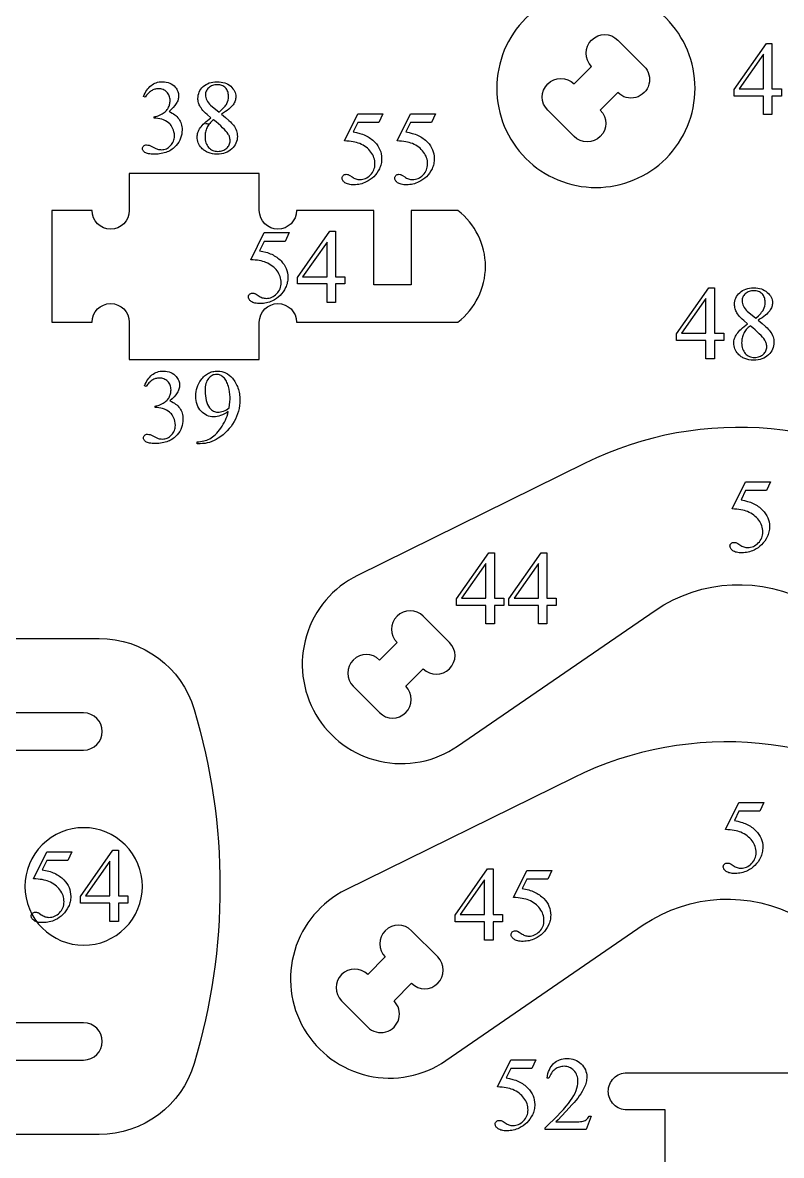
# Model space of a CAD drawing. Extents: x 5 to 599, y -219 to 392.
# Drawn here: x 469.5 to 534.3, y 103.3 to 200 of the extents above; entities that cross this region are included whole.
import ezdxf

# ---------------------------------------------------------------- set-up
doc = ezdxf.new("R2010")
doc.units = 0
doc.header["$MEASUREMENT"] = 0
for name, color, linetype in [('EXT', 1, 'CONTINUOUS'), ('INT', 5, 'CONTINUOUS'), ('TEXT', 18, 'CONTINUOUS')]:
    doc.layers.add(name, color=color, linetype=linetype)

msp = doc.modelspace()

# ---------------------------------------------------------------- linework, layer by layer
at = {"layer": 'EXT'}
for points in [[(518.431, 202.829, 0.414214), (509.963, 194.361, 0.414214), (518.431, 185.894, 0.414214), (526.898, 194.361, 0.414214)], [(471.952, 174.396), (475.391, 174.396, -1), (478.567, 174.396), (478.567, 171.221), (489.68, 171.221), (489.68, 174.396, -1), (492.855, 174.396), (506.643, 174.396, 0.493927), (506.643, 183.922), (502.645, 183.922), (502.645, 177.572), (499.47, 177.572), (499.47, 183.922), (492.855, 183.922, -1), (489.68, 183.922), (489.68, 187.097), (478.567, 187.097), (478.567, 183.922, -1), (475.391, 183.922), (471.952, 183.922)], [(506.606, 138.196), (523.484, 149.778, -0.282466), (536.807, 150.403), (542.605, 147.207, 0.184566), (573.692, 142.867, 0.65398), (585.318, 142.4, 0.65398), (577.771, 151.256, -0.23853), (553.743, 155.506), (548.446, 159.478, 0.282466), (517.522, 162.355), (498.072, 152.772, 0.43541), (494.507, 140.899, 0.43541)], [(463.033, 105.052), (463.033, 111.402), (474.675, 111.402, 1), (474.675, 114.577), (474.675, 114.577), (463.033, 114.577), (463.033, 137.862), (474.675, 137.862, 1), (474.675, 141.037), (474.675, 141.037), (463.033, 141.037), (463.033, 147.388), (475.998, 147.388, -0.331679), (484.112, 141.34, -0.145898), (484.112, 111.1, -0.331679), (475.998, 105.052)], [(505.602, 111.347), (522.48, 122.93, -0.282466), (535.803, 123.554), (541.602, 120.358, 0.184566), (572.688, 116.018, 0.65398), (584.314, 115.551, 0.65398), (576.768, 124.407, -0.23853), (552.74, 128.657), (547.442, 132.629, 0.282466), (516.518, 135.506), (497.069, 125.923, 0.43541), (493.504, 114.05, 0.43541)]]:
    msp.add_lwpolyline(points, format="xyb", close=True, dxfattribs=at)
for points in [[(485.353, 191.293, 0.067031), (485.073, 191.331)], [(524.356, 99.878), (524.356, 107.141), (521.074, 107.141, -0.414214), (519.487, 108.728, -0.414214), (521.074, 110.316), (543.513, 110.316, -0.414214), (545.1, 108.728, -0.414214), (543.513, 107.141), (540.232, 107.141), (540.232, 99.878, 1)]]:
    msp.add_lwpolyline(points, format="xyb", dxfattribs=at)
at = {"layer": 'INT'}
for points in [[(520.302, 198.478), (522.547, 196.232, -1), (520.302, 193.987), (518.805, 192.49, -1), (516.56, 190.245), (514.314, 192.49, -1), (516.56, 194.736), (518.056, 196.232, -1)], [(497.698, 143.306), (499.944, 141.061, 1), (502.189, 143.306), (503.686, 144.803, 1), (505.931, 147.048), (503.686, 149.293, 1), (501.44, 147.048), (499.944, 145.551, 1)], [(474.675, 131.235, 0.414214), (469.66, 126.22, 0.414214), (474.675, 121.204, 0.414214), (479.691, 126.22, 0.414214)], [(496.695, 116.457), (498.94, 114.212, 1), (501.185, 116.457), (502.682, 117.954, 1), (504.927, 120.199), (502.682, 122.444, 1), (500.437, 120.199), (498.94, 118.702, 1)]]:
    msp.add_lwpolyline(points, format="xyb", close=True, dxfattribs=at)
at = {"layer": 'TEXT'}
for points in [[(534.27, 194.314), (534.27, 193.69), (533.471, 193.69), (533.471, 192.119), (532.747, 192.119), (532.747, 193.69), (530.227, 193.69), (530.227, 194.252), (532.988, 198.195), (533.471, 198.195), (533.471, 194.314)], [(532.747, 194.314), (532.747, 197.269), (530.657, 194.314)], [(479.786, 193.664), (479.852, 193.81), (479.922, 193.947), (479.996, 194.076), (480.074, 194.196), (480.157, 194.308), (480.244, 194.411), (480.334, 194.506), (480.429, 194.592), (480.53, 194.669), (480.636, 194.735), (480.748, 194.791), (480.866, 194.837), (480.99, 194.873), (481.12, 194.899), (481.256, 194.914), (481.398, 194.919), (481.571, 194.912), (481.735, 194.89), (481.887, 194.854), (482.03, 194.803), (482.162, 194.737), (482.283, 194.657), (482.394, 194.563), (482.495, 194.454), (482.563, 194.366), (482.622, 194.277), (482.672, 194.187), (482.712, 194.095), (482.744, 194.001), (482.767, 193.906), (482.78, 193.81), (482.785, 193.712), (482.782, 193.63), (482.772, 193.549), (482.756, 193.467), (482.734, 193.384), (482.705, 193.301), (482.67, 193.218), (482.629, 193.135), (482.581, 193.051), (482.527, 192.967), (482.466, 192.882), (482.326, 192.712), (482.16, 192.541), (481.968, 192.368), (482.101, 192.312), (482.226, 192.249), (482.342, 192.181), (482.45, 192.107), (482.55, 192.027), (482.641, 191.942), (482.724, 191.851), (482.798, 191.754), (482.864, 191.652), (482.921, 191.545), (482.969, 191.434), (483.009, 191.319), (483.04, 191.199), (483.062, 191.075), (483.075, 190.947), (483.079, 190.814), (483.071, 190.624), (483.048, 190.441), (483.01, 190.264), (482.956, 190.093), (482.887, 189.929), (482.802, 189.771), (482.703, 189.62), (482.587, 189.475), (482.505, 189.386), (482.418, 189.302), (482.327, 189.224), (482.231, 189.152), (482.131, 189.086), (482.026, 189.026), (481.916, 188.971), (481.803, 188.922), (481.684, 188.879), (481.561, 188.841), (481.434, 188.809), (481.302, 188.784), (481.166, 188.763), (481.025, 188.749), (480.88, 188.74), (480.73, 188.737), (480.586, 188.74), (480.453, 188.747), (480.333, 188.758), (480.225, 188.775), (480.128, 188.796), (480.044, 188.821), (479.972, 188.852), (479.911, 188.887), (479.816, 188.963), (479.779, 189.002), (479.748, 189.041), (479.725, 189.082), (479.708, 189.123), (479.697, 189.165), (479.694, 189.207), (479.7, 189.269), (479.72, 189.327), (479.752, 189.381), (479.797, 189.431), (479.851, 189.473), (479.911, 189.504), (479.975, 189.522), (480.045, 189.528), (480.156, 189.519), (480.269, 189.493), (480.391, 189.442), (480.607, 189.332), (480.83, 189.222), (480.911, 189.188), (480.972, 189.168), (481.054, 189.147), (481.14, 189.131), (481.228, 189.122), (481.319, 189.119), (481.429, 189.125), (481.535, 189.141), (481.638, 189.168), (481.737, 189.206), (481.833, 189.255), (481.925, 189.314), (482.013, 189.385), (482.098, 189.466), (482.176, 189.555), (482.243, 189.648), (482.3, 189.744), (482.346, 189.845), (482.383, 189.95), (482.409, 190.058), (482.424, 190.171), (482.429, 190.287), (482.42, 190.46), (482.391, 190.63), (482.343, 190.798), (482.276, 190.963), (482.217, 191.079), (482.156, 191.18), (482.092, 191.266), (482.025, 191.337), (481.922, 191.422), (481.801, 191.504), (481.663, 191.581), (481.507, 191.655), (481.342, 191.717), (481.175, 191.762), (481.006, 191.789), (480.836, 191.798), (480.695, 191.798), (480.695, 191.929), (480.782, 191.943), (480.869, 191.961), (481.042, 192.014), (481.217, 192.087), (481.391, 192.18), (481.475, 192.232), (481.554, 192.288), (481.626, 192.346), (481.692, 192.407), (481.753, 192.47), (481.807, 192.536), (481.856, 192.605), (481.898, 192.676), (481.935, 192.749), (481.967, 192.824), (481.994, 192.901), (482.017, 192.98), (482.034, 193.06), (482.046, 193.142), (482.054, 193.226), (482.056, 193.312), (482.052, 193.423), (482.038, 193.528), (482.016, 193.627), (481.985, 193.721), (481.945, 193.81), (481.897, 193.893), (481.839, 193.971), (481.773, 194.043), (481.7, 194.109), (481.623, 194.165), (481.541, 194.213), (481.455, 194.252), (481.365, 194.283), (481.27, 194.305), (481.171, 194.318), (481.068, 194.322), (480.984, 194.319), (480.902, 194.311), (480.821, 194.296), (480.742, 194.277), (480.665, 194.251), (480.589, 194.22), (480.516, 194.183), (480.444, 194.14), (480.374, 194.092), (480.305, 194.037), (480.238, 193.978), (480.173, 193.912), (480.11, 193.841), (480.049, 193.764), (479.931, 193.593)], [(485.551, 191.841), (485.229, 192.117), (485.091, 192.244), (484.97, 192.364), (484.864, 192.477), (484.773, 192.582), (484.699, 192.681), (484.64, 192.772), (484.592, 192.86), (484.551, 192.95), (484.516, 193.039), (484.487, 193.13), (484.464, 193.222), (484.449, 193.314), (484.439, 193.407), (484.436, 193.501), (484.443, 193.643), (484.464, 193.781), (484.499, 193.913), (484.548, 194.041), (484.611, 194.163), (484.688, 194.28), (484.779, 194.393), (484.884, 194.5), (485, 194.598), (485.126, 194.683), (485.261, 194.755), (485.405, 194.814), (485.558, 194.86), (485.721, 194.893), (485.893, 194.913), (486.073, 194.919), (486.249, 194.913), (486.416, 194.895), (486.574, 194.864), (486.723, 194.822), (486.864, 194.767), (486.995, 194.699), (487.118, 194.62), (487.232, 194.528), (487.335, 194.429), (487.425, 194.326), (487.5, 194.22), (487.562, 194.11), (487.61, 193.997), (487.644, 193.881), (487.665, 193.761), (487.672, 193.637), (487.668, 193.554), (487.657, 193.47), (487.638, 193.385), (487.612, 193.3), (487.579, 193.215), (487.538, 193.129), (487.49, 193.043), (487.434, 192.957), (487.367, 192.868), (487.284, 192.776), (487.184, 192.679), (487.069, 192.579), (486.937, 192.475), (486.79, 192.367), (486.626, 192.256), (486.447, 192.14), (486.8, 191.857), (487.089, 191.607), (487.208, 191.493), (487.312, 191.388), (487.399, 191.29), (487.47, 191.2), (487.548, 191.088), (487.616, 190.974), (487.673, 190.858), (487.72, 190.741), (487.756, 190.622), (487.782, 190.502), (487.798, 190.38), (487.803, 190.257), (487.796, 190.102), (487.773, 189.954), (487.736, 189.811), (487.684, 189.674), (487.616, 189.543), (487.534, 189.417), (487.437, 189.297), (487.325, 189.183), (487.2, 189.079), (487.067, 188.988), (486.924, 188.911), (486.771, 188.849), (486.61, 188.8), (486.439, 188.765), (486.259, 188.744), (486.069, 188.737), (485.863, 188.746), (485.669, 188.771), (485.486, 188.812), (485.315, 188.87), (485.234, 188.905), (485.156, 188.945), (485.08, 188.989), (485.008, 189.036), (484.938, 189.088), (484.872, 189.144), (484.808, 189.204), (484.747, 189.269), (484.659, 189.376), (484.582, 189.487), (484.517, 189.599), (484.464, 189.714), (484.423, 189.832), (484.393, 189.952), (484.376, 190.074), (484.37, 190.199), (484.374, 190.298), (484.387, 190.397), (484.407, 190.495), (484.436, 190.593), (484.474, 190.691), (484.519, 190.788), (484.573, 190.886), (484.636, 190.983), (484.708, 191.082), (484.792, 191.182), (484.889, 191.286), (484.997, 191.392), (485.118, 191.501), (485.25, 191.612), (485.394, 191.725)], [(486.24, 192.311), (486.48, 192.536), (486.671, 192.735), (486.748, 192.826), (486.813, 192.91), (486.866, 192.988), (486.908, 193.06), (486.969, 193.202), (487.013, 193.352), (487.039, 193.512), (487.048, 193.681), (487.044, 193.793), (487.032, 193.899), (487.012, 193.999), (486.983, 194.092), (486.947, 194.179), (486.902, 194.26), (486.85, 194.335), (486.789, 194.403), (486.721, 194.465), (486.648, 194.518), (486.568, 194.563), (486.483, 194.599), (486.392, 194.628), (486.294, 194.648), (486.191, 194.66), (486.082, 194.665), (485.973, 194.661), (485.869, 194.648), (485.77, 194.628), (485.676, 194.6), (485.588, 194.563), (485.504, 194.519), (485.426, 194.466), (485.353, 194.406), (485.288, 194.339), (485.23, 194.271), (485.182, 194.199), (485.143, 194.125), (485.112, 194.047), (485.09, 193.968), (485.077, 193.885), (485.072, 193.8), (485.08, 193.685), (485.101, 193.571), (485.138, 193.457), (485.189, 193.343), (485.253, 193.23), (485.33, 193.12), (485.419, 193.013), (485.52, 192.908)], [(485.757, 191.675), (485.669, 191.597), (485.587, 191.518), (485.511, 191.436), (485.44, 191.354), (485.376, 191.269), (485.317, 191.183), (485.264, 191.095), (485.217, 191.005), (485.176, 190.914), (485.14, 190.82), (485.11, 190.725), (485.086, 190.628), (485.066, 190.529), (485.053, 190.428), (485.044, 190.326), (485.042, 190.221), (485.046, 190.083), (485.061, 189.952), (485.085, 189.828), (485.119, 189.712), (485.163, 189.602), (485.216, 189.499), (485.279, 189.403), (485.351, 189.315), (485.431, 189.235), (485.517, 189.166), (485.607, 189.107), (485.703, 189.06), (485.804, 189.022), (485.911, 188.996), (486.022, 188.98), (486.139, 188.974), (486.255, 188.979), (486.365, 188.991), (486.468, 189.012), (486.566, 189.041), (486.658, 189.079), (486.744, 189.125), (486.825, 189.18), (486.899, 189.242), (486.966, 189.311), (487.024, 189.383), (487.073, 189.459), (487.113, 189.539), (487.144, 189.622), (487.166, 189.708), (487.18, 189.798), (487.184, 189.892), (487.182, 189.97), (487.174, 190.046), (487.161, 190.12), (487.142, 190.192), (487.119, 190.262), (487.09, 190.329), (487.056, 190.395), (487.017, 190.458), (486.929, 190.579), (486.822, 190.709), (486.694, 190.848), (486.546, 190.995), (486.379, 191.152), (486.192, 191.317), (485.984, 191.491)], [(500.225, 192.179), (499.883, 191.432), (498.092, 191.432), (497.701, 190.633), (497.984, 190.582), (498.252, 190.515), (498.381, 190.475), (498.506, 190.431), (498.626, 190.383), (498.744, 190.331), (498.857, 190.275), (498.967, 190.215), (499.072, 190.151), (499.174, 190.082), (499.273, 190.01), (499.367, 189.934), (499.458, 189.853), (499.545, 189.768), (499.682, 189.616), (499.8, 189.457), (499.901, 189.291), (499.983, 189.118), (500.047, 188.94), (500.092, 188.754), (500.12, 188.562), (500.129, 188.363), (500.126, 188.247), (500.117, 188.133), (500.102, 188.021), (500.081, 187.911), (500.054, 187.804), (500.021, 187.698), (499.983, 187.595), (499.938, 187.494), (499.836, 187.302), (499.722, 187.124), (499.596, 186.961), (499.457, 186.813), (499.308, 186.68), (499.151, 186.56), (498.985, 186.454), (498.812, 186.361), (498.685, 186.305), (498.558, 186.256), (498.429, 186.214), (498.3, 186.18), (498.17, 186.154), (498.039, 186.135), (497.908, 186.124), (497.775, 186.12), (497.646, 186.123), (497.526, 186.131), (497.415, 186.145), (497.313, 186.165), (497.22, 186.191), (497.136, 186.222), (497.062, 186.259), (496.996, 186.302), (496.939, 186.348), (496.89, 186.395), (496.848, 186.444), (496.813, 186.493), (496.787, 186.544), (496.768, 186.596), (496.756, 186.649), (496.753, 186.704), (496.759, 186.763), (496.778, 186.819), (496.809, 186.872), (496.853, 186.921), (496.907, 186.962), (496.968, 186.992), (497.035, 187.01), (497.108, 187.015), (497.215, 187.007), (497.263, 186.996), (497.308, 186.98), (497.424, 186.918), (497.6, 186.8), (497.682, 186.747), (497.765, 186.7), (497.848, 186.661), (497.931, 186.629), (498.015, 186.604), (498.099, 186.586), (498.183, 186.576), (498.267, 186.572), (498.394, 186.578), (498.516, 186.596), (498.635, 186.627), (498.75, 186.669), (498.86, 186.724), (498.967, 186.791), (499.07, 186.869), (499.169, 186.961), (499.261, 187.06), (499.339, 187.165), (499.406, 187.276), (499.461, 187.391), (499.503, 187.512), (499.534, 187.638), (499.552, 187.77), (499.558, 187.907), (499.553, 188.041), (499.536, 188.172), (499.509, 188.302), (499.471, 188.429), (499.423, 188.553), (499.363, 188.676), (499.292, 188.796), (499.211, 188.914), (499.12, 189.028), (499.021, 189.135), (498.914, 189.235), (498.798, 189.329), (498.675, 189.416), (498.543, 189.496), (498.403, 189.57), (498.254, 189.637), (498.129, 189.683), (497.993, 189.725), (497.846, 189.761), (497.689, 189.792), (497.52, 189.818), (497.341, 189.839), (497.151, 189.855), (496.95, 189.865), (498.092, 192.179)], [(504.721, 192.179), (504.379, 191.432), (502.587, 191.432), (502.197, 190.633), (502.48, 190.582), (502.748, 190.515), (502.877, 190.475), (503.001, 190.431), (503.122, 190.383), (503.239, 190.331), (503.353, 190.275), (503.462, 190.215), (503.568, 190.151), (503.67, 190.082), (503.769, 190.01), (503.863, 189.934), (503.954, 189.853), (504.041, 189.768), (504.178, 189.616), (504.296, 189.457), (504.397, 189.291), (504.479, 189.118), (504.543, 188.94), (504.588, 188.754), (504.616, 188.562), (504.625, 188.363), (504.622, 188.247), (504.613, 188.133), (504.598, 188.021), (504.577, 187.911), (504.55, 187.804), (504.517, 187.698), (504.478, 187.595), (504.434, 187.494), (504.332, 187.302), (504.218, 187.124), (504.092, 186.961), (503.953, 186.813), (503.804, 186.68), (503.647, 186.56), (503.481, 186.454), (503.308, 186.361), (503.181, 186.305), (503.053, 186.256), (502.925, 186.214), (502.796, 186.18), (502.666, 186.154), (502.535, 186.135), (502.404, 186.124), (502.271, 186.12), (502.142, 186.123), (502.022, 186.131), (501.911, 186.145), (501.809, 186.165), (501.716, 186.191), (501.632, 186.222), (501.558, 186.259), (501.492, 186.302), (501.435, 186.348), (501.385, 186.395), (501.344, 186.444), (501.309, 186.493), (501.283, 186.544), (501.264, 186.596), (501.252, 186.649), (501.248, 186.704), (501.255, 186.763), (501.274, 186.819), (501.305, 186.872), (501.349, 186.921), (501.403, 186.962), (501.464, 186.992), (501.53, 187.01), (501.604, 187.015), (501.711, 187.007), (501.759, 186.996), (501.804, 186.98), (501.92, 186.918), (502.096, 186.8), (502.178, 186.747), (502.261, 186.7), (502.344, 186.661), (502.427, 186.629), (502.511, 186.604), (502.595, 186.586), (502.679, 186.576), (502.763, 186.572), (502.89, 186.578), (503.012, 186.596), (503.131, 186.627), (503.245, 186.669), (503.356, 186.724), (503.463, 186.791), (503.566, 186.869), (503.665, 186.961), (503.756, 187.06), (503.835, 187.165), (503.902, 187.276), (503.957, 187.391), (503.999, 187.512), (504.03, 187.638), (504.048, 187.77), (504.054, 187.907), (504.048, 188.041), (504.032, 188.172), (504.005, 188.302), (503.967, 188.429), (503.918, 188.553), (503.859, 188.676), (503.788, 188.796), (503.707, 188.914), (503.616, 189.028), (503.517, 189.135), (503.41, 189.235), (503.294, 189.329), (503.171, 189.416), (503.039, 189.496), (502.898, 189.57), (502.75, 189.637), (502.625, 189.683), (502.489, 189.725), (502.342, 189.761), (502.185, 189.792), (502.016, 189.818), (501.837, 189.839), (501.647, 189.855), (501.446, 189.865), (502.587, 192.179)], [(492.216, 182.035), (491.873, 181.289), (490.082, 181.289), (489.691, 180.49), (489.975, 180.439), (490.243, 180.371), (490.371, 180.332), (490.496, 180.288), (490.617, 180.24), (490.734, 180.188), (490.848, 180.132), (490.957, 180.071), (491.063, 180.007), (491.165, 179.939), (491.263, 179.866), (491.358, 179.79), (491.448, 179.709), (491.535, 179.625), (491.672, 179.472), (491.791, 179.313), (491.891, 179.147), (491.973, 178.975), (492.037, 178.796), (492.083, 178.61), (492.11, 178.418), (492.119, 178.22), (492.116, 178.103), (492.107, 177.989), (492.092, 177.877), (492.072, 177.768), (492.045, 177.66), (492.012, 177.555), (491.973, 177.451), (491.928, 177.35), (491.827, 177.158), (491.713, 176.981), (491.586, 176.818), (491.448, 176.67), (491.299, 176.536), (491.141, 176.416), (490.976, 176.31), (490.802, 176.218), (490.676, 176.161), (490.548, 176.112), (490.42, 176.071), (490.291, 176.037), (490.161, 176.01), (490.03, 175.991), (489.898, 175.98), (489.766, 175.976), (489.637, 175.979), (489.516, 175.988), (489.405, 176.002), (489.303, 176.022), (489.211, 176.047), (489.127, 176.079), (489.052, 176.116), (488.987, 176.158), (488.93, 176.205), (488.88, 176.252), (488.838, 176.3), (488.804, 176.35), (488.777, 176.401), (488.758, 176.453), (488.747, 176.506), (488.743, 176.56), (488.749, 176.62), (488.768, 176.676), (488.8, 176.728), (488.844, 176.777), (488.898, 176.819), (488.958, 176.848), (489.025, 176.866), (489.099, 176.872), (489.206, 176.863), (489.254, 176.852), (489.298, 176.837), (489.414, 176.774), (489.59, 176.657), (489.673, 176.603), (489.756, 176.557), (489.839, 176.518), (489.922, 176.485), (490.005, 176.461), (490.089, 176.443), (490.173, 176.432), (490.258, 176.428), (490.384, 176.434), (490.507, 176.453), (490.625, 176.483), (490.74, 176.526), (490.851, 176.58), (490.958, 176.647), (491.061, 176.726), (491.16, 176.817), (491.251, 176.917), (491.33, 177.022), (491.397, 177.132), (491.451, 177.248), (491.494, 177.369), (491.524, 177.495), (491.543, 177.626), (491.549, 177.763), (491.543, 177.897), (491.527, 178.029), (491.5, 178.158), (491.462, 178.285), (491.413, 178.41), (491.353, 178.532), (491.283, 178.653), (491.202, 178.771), (491.111, 178.884), (491.012, 178.991), (490.905, 179.091), (490.789, 179.185), (490.665, 179.272), (490.533, 179.352), (490.393, 179.426), (490.245, 179.493), (490.12, 179.54), (489.984, 179.581), (489.837, 179.618), (489.679, 179.649), (489.511, 179.675), (489.332, 179.695), (489.142, 179.711), (488.941, 179.721), (490.082, 182.035)], [(496.993, 178.277), (496.993, 177.653), (496.194, 177.653), (496.194, 176.082), (495.469, 176.082), (495.469, 177.653), (492.949, 177.653), (492.949, 178.215), (495.711, 182.158), (496.194, 182.158), (496.194, 178.277)], [(495.469, 178.277), (495.469, 181.232), (493.379, 178.277)], [(529.352, 173.449), (529.352, 172.826), (528.553, 172.826), (528.553, 171.254), (527.829, 171.254), (527.829, 172.826), (525.309, 172.826), (525.309, 173.388), (528.07, 177.33), (528.553, 177.33), (528.553, 173.449)], [(531.39, 174.253), (531.068, 174.528), (530.93, 174.655), (530.808, 174.775), (530.702, 174.888), (530.612, 174.993), (530.537, 175.092), (530.478, 175.183), (530.431, 175.272), (530.389, 175.361), (530.354, 175.45), (530.325, 175.541), (530.303, 175.633), (530.287, 175.725), (530.278, 175.818), (530.274, 175.912), (530.281, 176.054), (530.302, 176.192), (530.337, 176.324), (530.386, 176.452), (530.449, 176.574), (530.526, 176.691), (530.617, 176.804), (530.722, 176.911), (530.839, 177.009), (530.964, 177.094), (531.099, 177.166), (531.244, 177.225), (531.397, 177.271), (531.559, 177.304), (531.731, 177.324), (531.912, 177.33), (532.088, 177.324), (532.254, 177.306), (532.413, 177.275), (532.562, 177.233), (532.702, 177.178), (532.834, 177.11), (532.957, 177.031), (533.071, 176.939), (533.174, 176.84), (533.263, 176.737), (533.339, 176.631), (533.4, 176.521), (533.448, 176.408), (533.483, 176.292), (533.503, 176.172), (533.51, 176.048), (533.506, 175.965), (533.495, 175.881), (533.477, 175.796), (533.451, 175.711), (533.418, 175.626), (533.377, 175.54), (533.329, 175.454), (533.273, 175.368), (533.206, 175.279), (533.122, 175.187), (533.023, 175.09), (532.908, 174.99), (532.776, 174.886), (532.628, 174.778), (532.465, 174.667), (532.285, 174.551), (532.639, 174.268), (532.927, 174.018), (533.047, 173.904), (533.15, 173.799), (533.237, 173.701), (533.308, 173.611), (533.386, 173.499), (533.454, 173.385), (533.512, 173.269), (533.558, 173.152), (533.595, 173.033), (533.621, 172.913), (533.637, 172.791), (533.642, 172.668), (533.634, 172.513), (533.612, 172.365), (533.575, 172.222), (533.522, 172.085), (533.455, 171.954), (533.373, 171.828), (533.275, 171.708), (533.163, 171.594), (533.039, 171.49), (532.905, 171.399), (532.762, 171.323), (532.61, 171.26), (532.448, 171.211), (532.278, 171.176), (532.097, 171.155), (531.908, 171.148), (531.702, 171.157), (531.507, 171.182), (531.325, 171.223), (531.154, 171.281), (531.072, 171.317), (530.994, 171.356), (530.919, 171.4), (530.846, 171.447), (530.777, 171.499), (530.71, 171.555), (530.647, 171.615), (530.586, 171.68), (530.498, 171.787), (530.421, 171.898), (530.356, 172.01), (530.303, 172.125), (530.262, 172.243), (530.232, 172.363), (530.214, 172.485), (530.208, 172.61), (530.213, 172.709), (530.225, 172.808), (530.246, 172.906), (530.275, 173.004), (530.312, 173.102), (530.358, 173.199), (530.412, 173.297), (530.474, 173.394), (530.547, 173.493), (530.631, 173.594), (530.727, 173.697), (530.836, 173.803), (530.956, 173.912), (531.089, 174.023), (531.233, 174.136)], [(532.079, 174.722), (532.318, 174.947), (532.509, 175.147), (532.586, 175.237), (532.652, 175.321), (532.705, 175.399), (532.746, 175.471), (532.808, 175.613), (532.852, 175.763), (532.878, 175.923), (532.887, 176.092), (532.883, 176.204), (532.87, 176.31), (532.85, 176.41), (532.822, 176.503), (532.785, 176.59), (532.741, 176.671), (532.688, 176.746), (532.628, 176.814), (532.56, 176.876), (532.486, 176.929), (532.407, 176.974), (532.321, 177.01), (532.23, 177.039), (532.133, 177.059), (532.03, 177.072), (531.921, 177.076), (531.811, 177.072), (531.707, 177.059), (531.608, 177.039), (531.515, 177.011), (531.426, 176.974), (531.343, 176.93), (531.265, 176.877), (531.192, 176.817), (531.126, 176.75), (531.069, 176.682), (531.021, 176.61), (530.981, 176.536), (530.95, 176.458), (530.929, 176.379), (530.915, 176.296), (530.911, 176.211), (530.918, 176.097), (530.94, 175.982), (530.976, 175.868), (531.027, 175.754), (531.092, 175.641), (531.168, 175.531), (531.257, 175.424), (531.359, 175.319)], [(527.829, 173.449), (527.829, 176.404), (525.739, 173.449)], [(531.596, 174.086), (531.508, 174.008), (531.425, 173.929), (531.349, 173.847), (531.279, 173.765), (531.214, 173.68), (531.155, 173.594), (531.103, 173.506), (531.056, 173.416), (531.015, 173.325), (530.979, 173.231), (530.949, 173.136), (530.924, 173.039), (530.905, 172.94), (530.891, 172.839), (530.883, 172.737), (530.88, 172.632), (530.885, 172.494), (530.9, 172.363), (530.924, 172.239), (530.958, 172.123), (531.001, 172.013), (531.054, 171.91), (531.117, 171.814), (531.19, 171.726), (531.27, 171.646), (531.355, 171.577), (531.446, 171.518), (531.542, 171.471), (531.643, 171.433), (531.749, 171.407), (531.861, 171.391), (531.978, 171.386), (532.093, 171.39), (532.203, 171.402), (532.307, 171.423), (532.405, 171.452), (532.497, 171.49), (532.583, 171.536), (532.663, 171.591), (532.737, 171.653), (532.804, 171.722), (532.862, 171.794), (532.911, 171.87), (532.951, 171.95), (532.983, 172.033), (533.005, 172.119), (533.018, 172.209), (533.023, 172.303), (533.02, 172.381), (533.012, 172.457), (532.999, 172.531), (532.981, 172.603), (532.958, 172.673), (532.929, 172.74), (532.895, 172.806), (532.856, 172.87), (532.768, 172.99), (532.66, 173.12), (532.533, 173.259), (532.385, 173.406), (532.218, 173.563), (532.03, 173.728), (531.823, 173.902)], [(479.867, 168.963), (479.933, 169.109), (480.003, 169.246), (480.077, 169.375), (480.155, 169.496), (480.238, 169.607), (480.324, 169.711), (480.415, 169.805), (480.51, 169.891), (480.61, 169.968), (480.716, 170.034), (480.828, 170.091), (480.946, 170.137), (481.07, 170.172), (481.2, 170.198), (481.336, 170.213), (481.478, 170.218), (481.652, 170.211), (481.815, 170.189), (481.968, 170.153), (482.11, 170.102), (482.242, 170.037), (482.364, 169.957), (482.475, 169.862), (482.576, 169.753), (482.644, 169.666), (482.703, 169.577), (482.752, 169.486), (482.793, 169.394), (482.825, 169.301), (482.848, 169.206), (482.861, 169.109), (482.866, 169.011), (482.862, 168.93), (482.853, 168.848), (482.837, 168.766), (482.815, 168.683), (482.786, 168.601), (482.751, 168.517), (482.709, 168.434), (482.661, 168.35), (482.607, 168.266), (482.547, 168.182), (482.406, 168.012), (482.24, 167.84), (482.049, 167.668), (482.182, 167.611), (482.307, 167.548), (482.423, 167.48), (482.531, 167.406), (482.63, 167.327), (482.722, 167.241), (482.804, 167.15), (482.879, 167.053), (482.945, 166.951), (483.002, 166.844), (483.05, 166.733), (483.09, 166.618), (483.12, 166.499), (483.142, 166.375), (483.155, 166.246), (483.16, 166.113), (483.152, 165.923), (483.129, 165.74), (483.091, 165.563), (483.037, 165.392), (482.968, 165.228), (482.883, 165.07), (482.783, 164.919), (482.668, 164.774), (482.586, 164.685), (482.499, 164.601), (482.407, 164.524), (482.312, 164.451), (482.211, 164.385), (482.106, 164.325), (481.997, 164.27), (481.883, 164.221), (481.765, 164.178), (481.642, 164.14), (481.515, 164.109), (481.383, 164.083), (481.247, 164.063), (481.106, 164.048), (480.961, 164.039), (480.811, 164.037), (480.666, 164.039), (480.534, 164.046), (480.414, 164.058), (480.305, 164.074), (480.209, 164.095), (480.125, 164.121), (480.052, 164.151), (479.992, 164.186), (479.897, 164.262), (479.86, 164.301), (479.829, 164.341), (479.805, 164.381), (479.788, 164.422), (479.778, 164.464), (479.775, 164.506), (479.781, 164.568), (479.801, 164.626), (479.833, 164.68), (479.878, 164.73), (479.932, 164.773), (479.991, 164.803), (480.056, 164.821), (480.126, 164.827), (480.237, 164.818), (480.35, 164.792), (480.472, 164.741), (480.688, 164.632), (480.911, 164.521), (480.992, 164.487), (481.052, 164.467), (481.135, 164.446), (481.22, 164.431), (481.308, 164.422), (481.399, 164.419), (481.509, 164.424), (481.616, 164.44), (481.719, 164.467), (481.818, 164.505), (481.914, 164.554), (482.005, 164.614), (482.094, 164.684), (482.179, 164.765), (482.256, 164.854), (482.324, 164.947), (482.381, 165.043), (482.427, 165.144), (482.463, 165.249), (482.489, 165.357), (482.505, 165.47), (482.51, 165.586), (482.5, 165.759), (482.472, 165.929), (482.424, 166.097), (482.356, 166.263), (482.298, 166.378), (482.237, 166.479), (482.173, 166.565), (482.106, 166.636), (482.003, 166.722), (481.882, 166.803), (481.744, 166.881), (481.588, 166.954), (481.423, 167.016), (481.255, 167.061), (481.087, 167.088), (480.916, 167.097), (480.776, 167.097), (480.776, 167.228), (480.862, 167.242), (480.949, 167.261), (481.123, 167.313), (481.297, 167.386), (481.472, 167.479), (481.556, 167.532), (481.634, 167.587), (481.707, 167.645), (481.773, 167.706), (481.833, 167.769), (481.888, 167.835), (481.936, 167.904), (481.979, 167.975), (482.016, 168.048), (482.048, 168.123), (482.075, 168.2), (482.097, 168.279), (482.115, 168.359), (482.127, 168.442), (482.134, 168.526), (482.137, 168.611), (482.132, 168.722), (482.119, 168.827), (482.097, 168.926), (482.066, 169.02), (482.026, 169.109), (481.978, 169.192), (481.92, 169.27), (481.854, 169.342), (481.781, 169.408), (481.703, 169.464), (481.622, 169.512), (481.536, 169.552), (481.446, 169.582), (481.351, 169.604), (481.252, 169.617), (481.149, 169.621), (481.065, 169.618), (480.982, 169.61), (480.902, 169.596), (480.823, 169.576), (480.745, 169.55), (480.67, 169.519), (480.596, 169.482), (480.524, 169.439), (480.454, 169.391), (480.386, 169.337), (480.319, 169.277), (480.254, 169.211), (480.191, 169.14), (480.129, 169.063), (480.012, 168.892)], [(484.38, 164.019), (484.38, 164.181), (484.522, 164.188), (484.661, 164.201), (484.797, 164.223), (484.931, 164.252), (485.063, 164.289), (485.192, 164.334), (485.319, 164.387), (485.443, 164.447), (485.565, 164.517), (485.687, 164.6), (485.807, 164.694), (485.926, 164.8), (486.045, 164.918), (486.162, 165.048), (486.278, 165.191), (486.393, 165.345), (486.504, 165.507), (486.605, 165.673), (486.698, 165.844), (486.782, 166.018), (486.858, 166.196), (486.925, 166.378), (486.983, 166.564), (487.032, 166.754), (486.862, 166.65), (486.696, 166.56), (486.534, 166.484), (486.376, 166.422), (486.222, 166.373), (486.072, 166.339), (485.927, 166.318), (485.785, 166.311), (485.631, 166.318), (485.483, 166.341), (485.34, 166.379), (485.202, 166.432), (485.071, 166.5), (484.945, 166.584), (484.824, 166.682), (484.71, 166.796), (484.605, 166.922), (484.514, 167.058), (484.437, 167.205), (484.374, 167.361), (484.325, 167.527), (484.29, 167.703), (484.269, 167.889), (484.262, 168.085), (484.269, 168.277), (484.29, 168.465), (484.325, 168.647), (484.374, 168.823), (484.437, 168.995), (484.514, 169.161), (484.605, 169.321), (484.71, 169.476), (484.778, 169.566), (484.85, 169.65), (484.924, 169.729), (485, 169.801), (485.079, 169.868), (485.161, 169.929), (485.245, 169.984), (485.332, 170.033), (485.421, 170.076), (485.513, 170.114), (485.608, 170.146), (485.705, 170.172), (485.805, 170.192), (485.907, 170.207), (486.012, 170.215), (486.119, 170.218), (486.299, 170.209), (486.472, 170.181), (486.557, 170.159), (486.639, 170.133), (486.72, 170.102), (486.799, 170.067), (486.953, 169.982), (487.1, 169.878), (487.241, 169.755), (487.375, 169.613), (487.452, 169.517), (487.525, 169.419), (487.592, 169.319), (487.655, 169.215), (487.713, 169.109), (487.765, 169), (487.813, 168.888), (487.855, 168.774), (487.893, 168.657), (487.926, 168.537), (487.953, 168.414), (487.976, 168.289), (487.993, 168.161), (488.006, 168.03), (488.013, 167.896), (488.016, 167.76), (488.008, 167.514), (487.985, 167.272), (487.947, 167.034), (487.894, 166.801), (487.825, 166.572), (487.742, 166.347), (487.643, 166.126), (487.528, 165.909), (487.401, 165.699), (487.261, 165.498), (487.109, 165.306), (486.945, 165.124), (486.77, 164.95), (486.582, 164.786), (486.383, 164.631), (486.172, 164.484), (485.993, 164.375), (485.81, 164.281), (485.624, 164.201), (485.433, 164.135), (485.238, 164.084), (485.04, 164.048), (484.837, 164.026), (484.631, 164.019)], [(487.102, 167.079), (487.137, 167.35), (487.162, 167.593), (487.177, 167.807), (487.181, 167.992), (487.172, 168.21), (487.145, 168.435), (487.1, 168.67), (487.037, 168.912), (486.998, 169.032), (486.957, 169.145), (486.911, 169.25), (486.862, 169.349), (486.808, 169.44), (486.751, 169.523), (486.691, 169.6), (486.626, 169.67), (486.559, 169.731), (486.489, 169.785), (486.417, 169.83), (486.342, 169.867), (486.266, 169.896), (486.187, 169.917), (486.106, 169.929), (486.022, 169.933), (485.926, 169.928), (485.833, 169.911), (485.743, 169.884), (485.656, 169.845), (485.572, 169.796), (485.491, 169.735), (485.413, 169.664), (485.337, 169.582), (485.269, 169.489), (485.209, 169.385), (485.158, 169.27), (485.117, 169.145), (485.085, 169.009), (485.062, 168.862), (485.048, 168.705), (485.043, 168.537), (485.049, 168.312), (485.068, 168.099), (485.098, 167.899), (485.141, 167.711), (485.196, 167.537), (485.263, 167.374), (485.342, 167.225), (485.434, 167.088), (485.507, 166.999), (485.585, 166.923), (485.667, 166.858), (485.752, 166.805), (485.842, 166.763), (485.936, 166.734), (486.034, 166.716), (486.137, 166.71), (486.242, 166.716), (486.357, 166.735), (486.481, 166.765), (486.615, 166.807), (486.749, 166.86), (486.875, 166.923), (486.993, 166.996)], [(533.355, 160.76), (533.012, 160.014), (531.221, 160.014), (530.83, 159.215), (531.113, 159.164), (531.382, 159.096), (531.51, 159.057), (531.635, 159.013), (531.756, 158.965), (531.873, 158.913), (531.986, 158.857), (532.096, 158.797), (532.202, 158.732), (532.304, 158.664), (532.402, 158.591), (532.496, 158.515), (532.587, 158.434), (532.674, 158.35), (532.811, 158.197), (532.929, 158.038), (533.03, 157.872), (533.112, 157.7), (533.176, 157.521), (533.221, 157.335), (533.249, 157.143), (533.258, 156.945), (533.255, 156.828), (533.246, 156.714), (533.231, 156.602), (533.21, 156.493), (533.183, 156.385), (533.151, 156.28), (533.112, 156.176), (533.067, 156.075), (532.965, 155.883), (532.851, 155.706), (532.725, 155.543), (532.586, 155.395), (532.437, 155.261), (532.28, 155.141), (532.115, 155.035), (531.941, 154.943), (531.814, 154.886), (531.687, 154.837), (531.558, 154.796), (531.429, 154.762), (531.299, 154.735), (531.169, 154.716), (531.037, 154.705), (530.905, 154.701), (530.775, 154.704), (530.655, 154.713), (530.544, 154.727), (530.442, 154.747), (530.349, 154.772), (530.265, 154.804), (530.191, 154.841), (530.125, 154.883), (530.068, 154.93), (530.019, 154.977), (529.977, 155.025), (529.943, 155.075), (529.916, 155.126), (529.897, 155.178), (529.885, 155.231), (529.882, 155.285), (529.888, 155.345), (529.907, 155.401), (529.938, 155.453), (529.983, 155.502), (530.036, 155.544), (530.097, 155.573), (530.164, 155.591), (530.237, 155.597), (530.344, 155.588), (530.392, 155.577), (530.437, 155.562), (530.553, 155.499), (530.729, 155.382), (530.811, 155.328), (530.894, 155.282), (530.977, 155.243), (531.061, 155.211), (531.144, 155.186), (531.228, 155.168), (531.312, 155.157), (531.396, 155.153), (531.523, 155.159), (531.645, 155.178), (531.764, 155.208), (531.879, 155.251), (531.99, 155.305), (532.097, 155.372), (532.2, 155.451), (532.299, 155.542), (532.39, 155.642), (532.469, 155.747), (532.535, 155.857), (532.59, 155.973), (532.633, 156.094), (532.663, 156.22), (532.681, 156.351), (532.687, 156.488), (532.682, 156.622), (532.666, 156.754), (532.638, 156.883), (532.6, 157.01), (532.552, 157.135), (532.492, 157.257), (532.422, 157.378), (532.34, 157.496), (532.25, 157.609), (532.15, 157.716), (532.043, 157.816), (531.928, 157.91), (531.804, 157.997), (531.672, 158.077), (531.532, 158.151), (531.383, 158.218), (531.258, 158.265), (531.122, 158.306), (530.976, 158.343), (530.818, 158.374), (530.65, 158.4), (530.47, 158.42), (530.28, 158.436), (530.079, 158.446), (531.221, 160.76)], [(510.554, 150.828), (510.554, 150.205), (509.754, 150.205), (509.754, 148.633), (509.03, 148.633), (509.03, 150.205), (506.51, 150.205), (506.51, 150.767), (509.272, 154.71), (509.754, 154.71), (509.754, 150.828)], [(509.03, 150.828), (509.03, 153.783), (506.94, 150.828)], [(515.049, 150.828), (515.049, 150.205), (514.25, 150.205), (514.25, 148.633), (513.526, 148.633), (513.526, 150.205), (511.006, 150.205), (511.006, 150.767), (513.767, 154.71), (514.25, 154.71), (514.25, 150.828)], [(513.526, 150.828), (513.526, 153.783), (511.436, 150.828)], [(532.783, 133.384), (532.44, 132.638), (530.649, 132.638), (530.258, 131.838), (530.541, 131.787), (530.81, 131.72), (530.938, 131.68), (531.063, 131.637), (531.184, 131.589), (531.301, 131.537), (531.414, 131.481), (531.524, 131.42), (531.63, 131.356), (531.732, 131.288), (531.83, 131.215), (531.924, 131.139), (532.015, 131.058), (532.102, 130.974), (532.239, 130.821), (532.358, 130.662), (532.458, 130.496), (532.54, 130.324), (532.604, 130.145), (532.65, 129.959), (532.677, 129.767), (532.686, 129.569), (532.683, 129.452), (532.674, 129.338), (532.659, 129.226), (532.638, 129.116), (532.611, 129.009), (532.579, 128.903), (532.54, 128.8), (532.495, 128.699), (532.393, 128.507), (532.279, 128.329), (532.153, 128.167), (532.014, 128.019), (531.865, 127.885), (531.708, 127.765), (531.543, 127.659), (531.369, 127.567), (531.242, 127.51), (531.115, 127.461), (530.986, 127.419), (530.857, 127.385), (530.727, 127.359), (530.597, 127.34), (530.465, 127.329), (530.333, 127.325), (530.203, 127.328), (530.083, 127.336), (529.972, 127.351), (529.87, 127.371), (529.777, 127.396), (529.693, 127.428), (529.619, 127.465), (529.553, 127.507), (529.496, 127.553), (529.447, 127.601), (529.405, 127.649), (529.371, 127.699), (529.344, 127.75), (529.325, 127.802), (529.314, 127.855), (529.31, 127.909), (529.316, 127.969), (529.335, 128.025), (529.367, 128.077), (529.411, 128.126), (529.464, 128.168), (529.525, 128.197), (529.592, 128.215), (529.665, 128.221), (529.772, 128.212), (529.821, 128.201), (529.865, 128.186), (529.981, 128.123), (530.157, 128.006), (530.24, 127.952), (530.322, 127.906), (530.405, 127.866), (530.489, 127.834), (530.572, 127.809), (530.656, 127.792), (530.74, 127.781), (530.824, 127.777), (530.951, 127.783), (531.073, 127.802), (531.192, 127.832), (531.307, 127.874), (531.418, 127.929), (531.525, 127.996), (531.628, 128.075), (531.727, 128.166), (531.818, 128.266), (531.897, 128.371), (531.963, 128.481), (532.018, 128.597), (532.061, 128.718), (532.091, 128.844), (532.109, 128.975), (532.115, 129.112), (532.11, 129.246), (532.094, 129.377), (532.066, 129.507), (532.029, 129.634), (531.98, 129.759), (531.92, 129.881), (531.85, 130.002), (531.768, 130.12), (531.678, 130.233), (531.579, 130.34), (531.471, 130.44), (531.356, 130.534), (531.232, 130.621), (531.1, 130.701), (530.96, 130.775), (530.811, 130.842), (530.686, 130.889), (530.55, 130.93), (530.404, 130.967), (530.246, 130.998), (530.078, 131.024), (529.898, 131.044), (529.708, 131.06), (529.507, 131.07), (530.649, 133.384)], [(473.668, 129.188), (473.325, 128.441), (471.534, 128.441), (471.143, 127.642), (471.426, 127.591), (471.695, 127.524), (471.823, 127.484), (471.948, 127.44), (472.069, 127.392), (472.186, 127.34), (472.299, 127.284), (472.409, 127.224), (472.515, 127.16), (472.617, 127.091), (472.715, 127.019), (472.809, 126.942), (472.9, 126.862), (472.987, 126.777), (473.124, 126.625), (473.242, 126.465), (473.343, 126.3), (473.425, 126.127), (473.489, 125.948), (473.534, 125.763), (473.562, 125.571), (473.571, 125.372), (473.568, 125.256), (473.559, 125.142), (473.544, 125.03), (473.523, 124.92), (473.496, 124.812), (473.464, 124.707), (473.425, 124.604), (473.38, 124.503), (473.278, 124.311), (473.164, 124.133), (473.038, 123.97), (472.899, 123.822), (472.75, 123.689), (472.593, 123.569), (472.428, 123.463), (472.254, 123.37), (472.127, 123.314), (472, 123.265), (471.871, 123.223), (471.742, 123.189), (471.612, 123.163), (471.482, 123.144), (471.35, 123.132), (471.218, 123.129), (471.088, 123.132), (470.968, 123.14), (470.857, 123.154), (470.755, 123.174), (470.662, 123.2), (470.578, 123.231), (470.504, 123.268), (470.438, 123.311), (470.381, 123.357), (470.332, 123.404), (470.29, 123.453), (470.256, 123.502), (470.229, 123.553), (470.21, 123.605), (470.198, 123.658), (470.195, 123.713), (470.201, 123.772), (470.22, 123.828), (470.251, 123.881), (470.296, 123.93), (470.349, 123.971), (470.41, 124.001), (470.477, 124.018), (470.55, 124.024), (470.657, 124.016), (470.705, 124.005), (470.75, 123.989), (470.866, 123.927), (471.042, 123.809), (471.124, 123.756), (471.207, 123.709), (471.29, 123.67), (471.374, 123.638), (471.457, 123.613), (471.541, 123.595), (471.625, 123.584), (471.709, 123.581), (471.836, 123.587), (471.958, 123.605), (472.077, 123.636), (472.192, 123.678), (472.303, 123.733), (472.41, 123.799), (472.513, 123.878), (472.612, 123.969), (472.703, 124.069), (472.782, 124.174), (472.848, 124.285), (472.903, 124.4), (472.946, 124.521), (472.976, 124.647), (472.994, 124.779), (473, 124.916), (472.995, 125.049), (472.979, 125.181), (472.951, 125.31), (472.913, 125.438), (472.865, 125.562), (472.805, 125.685), (472.735, 125.805), (472.653, 125.923), (472.563, 126.037), (472.463, 126.144), (472.356, 126.244), (472.241, 126.338), (472.117, 126.425), (471.985, 126.505), (471.845, 126.578), (471.696, 126.645), (471.571, 126.692), (471.435, 126.734), (471.289, 126.77), (471.131, 126.801), (470.963, 126.827), (470.783, 126.848), (470.593, 126.863), (470.392, 126.874), (471.534, 129.188)], [(478.444, 125.429), (478.444, 124.806), (477.645, 124.806), (477.645, 123.234), (476.921, 123.234), (476.921, 124.806), (474.401, 124.806), (474.401, 125.368), (477.162, 129.31), (477.645, 129.31), (477.645, 125.429)], [(476.921, 125.429), (476.921, 128.384), (474.831, 125.429)], [(510.448, 123.832), (510.448, 123.208), (509.649, 123.208), (509.649, 121.636), (508.925, 121.636), (508.925, 123.208), (506.405, 123.208), (506.405, 123.77), (509.166, 127.713), (509.649, 127.713), (509.649, 123.832)], [(508.925, 123.832), (508.925, 126.786), (506.835, 123.832)], [(514.663, 127.59), (514.321, 126.843), (512.529, 126.843), (512.138, 126.044), (512.422, 125.993), (512.69, 125.926), (512.819, 125.886), (512.943, 125.842), (513.064, 125.794), (513.181, 125.742), (513.295, 125.686), (513.404, 125.626), (513.51, 125.562), (513.612, 125.494), (513.71, 125.421), (513.805, 125.345), (513.896, 125.264), (513.983, 125.179), (514.119, 125.027), (514.238, 124.868), (514.338, 124.702), (514.42, 124.53), (514.484, 124.351), (514.53, 124.165), (514.557, 123.973), (514.566, 123.774), (514.563, 123.658), (514.554, 123.544), (514.54, 123.432), (514.519, 123.322), (514.492, 123.215), (514.459, 123.109), (514.42, 123.006), (514.375, 122.905), (514.274, 122.713), (514.16, 122.535), (514.033, 122.372), (513.895, 122.225), (513.746, 122.091), (513.588, 121.971), (513.423, 121.865), (513.249, 121.772), (513.123, 121.716), (512.995, 121.667), (512.867, 121.625), (512.738, 121.591), (512.608, 121.565), (512.477, 121.546), (512.346, 121.535), (512.213, 121.531), (512.084, 121.534), (511.964, 121.542), (511.852, 121.557), (511.75, 121.576), (511.658, 121.602), (511.574, 121.633), (511.499, 121.67), (511.434, 121.713), (511.377, 121.759), (511.327, 121.807), (511.285, 121.855), (511.251, 121.905), (511.224, 121.955), (511.205, 122.007), (511.194, 122.061), (511.19, 122.115), (511.196, 122.175), (511.215, 122.231), (511.247, 122.283), (511.291, 122.332), (511.345, 122.373), (511.405, 122.403), (511.472, 122.421), (511.546, 122.427), (511.653, 122.418), (511.701, 122.407), (511.746, 122.391), (511.861, 122.329), (512.038, 122.211), (512.12, 122.158), (512.203, 122.112), (512.286, 122.072), (512.369, 122.04), (512.453, 122.015), (512.536, 121.997), (512.62, 121.987), (512.705, 121.983), (512.831, 121.989), (512.954, 122.007), (513.073, 122.038), (513.187, 122.08), (513.298, 122.135), (513.405, 122.202), (513.508, 122.281), (513.607, 122.372), (513.698, 122.471), (513.777, 122.577), (513.844, 122.687), (513.899, 122.802), (513.941, 122.923), (513.971, 123.05), (513.99, 123.181), (513.996, 123.318), (513.99, 123.452), (513.974, 123.583), (513.947, 123.713), (513.909, 123.84), (513.86, 123.965), (513.801, 124.087), (513.73, 124.207), (513.649, 124.325), (513.558, 124.439), (513.459, 124.546), (513.352, 124.646), (513.236, 124.74), (513.112, 124.827), (512.98, 124.907), (512.84, 124.981), (512.692, 125.048), (512.567, 125.094), (512.431, 125.136), (512.284, 125.172), (512.126, 125.204), (511.958, 125.229), (511.779, 125.25), (511.589, 125.266), (511.388, 125.276), (512.529, 127.59)], [(513.3, 111.415), (512.958, 110.669), (511.166, 110.669), (510.776, 109.87), (511.059, 109.819), (511.327, 109.751), (511.456, 109.712), (511.58, 109.668), (511.701, 109.62), (511.818, 109.568), (511.932, 109.512), (512.041, 109.451), (512.147, 109.387), (512.249, 109.319), (512.347, 109.246), (512.442, 109.17), (512.533, 109.089), (512.62, 109.005), (512.756, 108.852), (512.875, 108.693), (512.975, 108.527), (513.058, 108.355), (513.121, 108.176), (513.167, 107.99), (513.194, 107.798), (513.203, 107.6), (513.201, 107.483), (513.192, 107.369), (513.177, 107.257), (513.156, 107.147), (513.129, 107.04), (513.096, 106.935), (513.057, 106.831), (513.013, 106.73), (512.911, 106.538), (512.797, 106.36), (512.67, 106.198), (512.532, 106.05), (512.383, 105.916), (512.226, 105.796), (512.06, 105.69), (511.886, 105.598), (511.76, 105.541), (511.632, 105.492), (511.504, 105.45), (511.375, 105.417), (511.245, 105.39), (511.114, 105.371), (510.983, 105.36), (510.85, 105.356), (510.721, 105.359), (510.601, 105.368), (510.49, 105.382), (510.388, 105.402), (510.295, 105.427), (510.211, 105.459), (510.136, 105.496), (510.071, 105.538), (510.014, 105.584), (509.964, 105.632), (509.922, 105.68), (509.888, 105.73), (509.861, 105.781), (509.842, 105.833), (509.831, 105.886), (509.827, 105.94), (509.834, 106), (509.852, 106.056), (509.884, 106.108), (509.928, 106.157), (509.982, 106.199), (510.042, 106.228), (510.109, 106.246), (510.183, 106.252), (510.29, 106.243), (510.338, 106.232), (510.383, 106.217), (510.498, 106.154), (510.675, 106.037), (510.757, 105.983), (510.84, 105.937), (510.923, 105.898), (511.006, 105.865), (511.09, 105.84), (511.173, 105.823), (511.258, 105.812), (511.342, 105.808), (511.468, 105.814), (511.591, 105.833), (511.71, 105.863), (511.824, 105.906), (511.935, 105.96), (512.042, 106.027), (512.145, 106.106), (512.244, 106.197), (512.335, 106.297), (512.414, 106.402), (512.481, 106.512), (512.536, 106.628), (512.578, 106.749), (512.608, 106.875), (512.627, 107.006), (512.633, 107.143), (512.627, 107.277), (512.611, 107.409), (512.584, 107.538), (512.546, 107.665), (512.497, 107.79), (512.438, 107.912), (512.367, 108.033), (512.286, 108.151), (512.195, 108.264), (512.096, 108.371), (511.989, 108.471), (511.873, 108.565), (511.749, 108.652), (511.617, 108.732), (511.477, 108.806), (511.329, 108.873), (511.204, 108.92), (511.068, 108.961), (510.921, 108.998), (510.763, 109.029), (510.595, 109.055), (510.416, 109.075), (510.226, 109.091), (510.025, 109.101), (511.166, 111.415)], [(518.015, 106.607), (517.598, 105.462), (514.086, 105.462), (514.086, 105.624), (514.459, 105.969), (514.804, 106.298), (515.119, 106.611), (515.406, 106.908), (515.665, 107.189), (515.895, 107.453), (516.096, 107.701), (516.268, 107.933), (516.416, 108.155), (516.545, 108.372), (516.653, 108.583), (516.742, 108.791), (516.811, 108.993), (516.861, 109.19), (516.89, 109.383), (516.9, 109.571), (516.895, 109.709), (516.879, 109.842), (516.852, 109.967), (516.814, 110.087), (516.765, 110.2), (516.705, 110.307), (516.635, 110.408), (516.553, 110.502), (516.465, 110.587), (516.371, 110.661), (516.274, 110.724), (516.173, 110.775), (516.067, 110.815), (515.957, 110.843), (515.842, 110.861), (515.724, 110.866), (515.615, 110.862), (515.51, 110.85), (515.407, 110.83), (515.307, 110.802), (515.21, 110.766), (515.116, 110.722), (515.024, 110.67), (514.936, 110.609), (514.851, 110.541), (514.772, 110.466), (514.699, 110.383), (514.632, 110.293), (514.57, 110.195), (514.514, 110.089), (514.464, 109.977), (514.42, 109.856), (514.257, 109.856), (514.29, 110.054), (514.334, 110.239), (514.388, 110.412), (514.453, 110.574), (514.529, 110.724), (514.616, 110.862), (514.713, 110.989), (514.821, 111.103), (514.939, 111.205), (515.063, 111.293), (515.194, 111.368), (515.332, 111.429), (515.478, 111.477), (515.63, 111.511), (515.79, 111.531), (515.956, 111.538), (516.134, 111.531), (516.304, 111.509), (516.466, 111.473), (516.621, 111.422), (516.768, 111.356), (516.908, 111.276), (517.041, 111.182), (517.166, 111.073), (517.28, 110.954), (517.378, 110.829), (517.462, 110.7), (517.53, 110.565), (517.583, 110.426), (517.621, 110.281), (517.643, 110.13), (517.651, 109.975), (517.648, 109.862), (517.638, 109.749), (517.621, 109.636), (517.598, 109.523), (517.569, 109.41), (517.533, 109.297), (517.49, 109.184), (517.44, 109.07), (517.353, 108.891), (517.253, 108.71), (517.14, 108.525), (517.014, 108.338), (516.876, 108.149), (516.726, 107.957), (516.562, 107.762), (516.387, 107.565), (515.891, 107.027), (515.499, 106.607), (515.209, 106.307), (515.021, 106.124), (516.575, 106.124), (516.795, 106.127), (516.979, 106.133), (517.127, 106.144), (517.241, 106.16), (517.334, 106.182), (517.422, 106.213), (517.506, 106.253), (517.585, 106.302), (517.66, 106.362), (517.729, 106.432), (517.793, 106.514), (517.853, 106.607)]]:
    msp.add_lwpolyline(points, close=True, dxfattribs=at)

doc.saveas('drawing.dxf')
